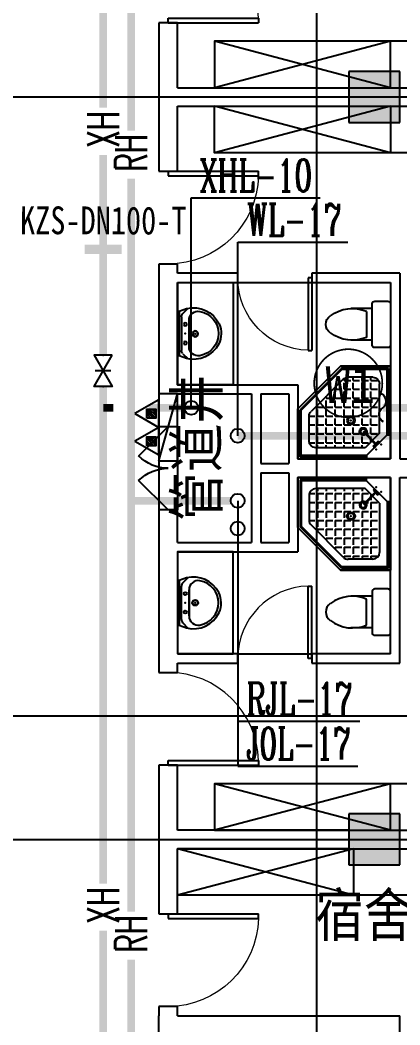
# Model space of a CAD drawing. Extents: x 0 to 2838408, y -923048 to 203859.
# Drawn here: x 2440720 to 2444817, y -243490 to -232664 of the extents above; entities that cross this region are included whole.
import ezdxf
from ezdxf.enums import TextEntityAlignment as Align

# ---------------------------------------------------------------- set-up
doc = ezdxf.new("R2010")
doc.units = 0
doc.header["$LTSCALE"] = 1000
doc.linetypes.add('DASH', pattern=[0.35, 0.25, -0.1])
for name, color, linetype in [('A-Fixt', 81, 'Continuous'), ('CLAYER', 7, 'Continuous'), ('COLUMN', 9, 'Continuous'), ('DIM_污水', 3, 'Continuous'), ('DIM_消防', 3, 'Continuous'), ('DIM_热给水', 3, 'Continuous'), ('DIM_给水', 3, 'Continuous'), ('DOOR_FIRE', 4, 'Continuous'), ('DOTE', 8, 'Continuous'), ('EQUIP_污水', 7, 'Continuous'), ('EQUIP_灭火器', 7, 'Continuous'), ('PIPE-污水', 2, 'DASH'), ('PIPE-消防', 1, 'Continuous'), ('PIPE-热回水', 4, 'Continuous'), ('PUB_HATCH', 8, 'Continuous'), ('PUB_TEXT', 7, 'Continuous'), ('TEXT_消防', 7, 'Continuous'), ('TEXT_热回水', 7, 'Continuous'), ('TWT_TEXT', 7, 'Continuous'), ('VALVE_消防', 7, 'Continuous'), ('VPIPE-污水', 2, 'Continuous'), ('VPIPE-消防', 1, 'Continuous'), ('VPIPE-热给水', 5, 'Continuous'), ('VPIPE-给水', 3, 'Continuous'), ('WALL', 9, 'Continuous'), ('WINDOW', 4, 'Continuous'), ('WP_F', 1, 'Continuous'), ('XREF', 8, 'Continuous'), ('抗震支吊架', 2, 'Continuous'), ('洁具', 213, 'Continuous'), ('附件', 70, 'Continuous')]:
    doc.layers.add(name, color=color, linetype=linetype)
doc.styles.add('_TWT_PIPETEXT', font='SIMPLEX', dxfattribs={"width": 0.8, "height": 2.3, "bigfont": 'HZTXT'})
doc.styles.add('_TWT_SERIAL', font='COMPLEX', dxfattribs={"width": 0.8, "height": 2.3, "bigfont": 'HZTXT'})
doc.styles.add('HZ', font='aaa等高度-单线.shx', dxfattribs={"width": 0.7, "height": 50, "bigfont": 'aaa-hztxt.shx'})
doc.styles.add('kzcad', font='', dxfattribs={"width": 0.8})
doc.styles.get("Standard").update_dxf_attribs({"font": 'geniso.shx', "bigfont": 'hztxt.shx'})
doc.styles.add('黑体', font='')
doc.styles.get('kzcad').set_extended_font_data('SimSun')
doc.styles.get('黑体').set_extended_font_data('SimHei')

# ---------------------------------------------------------------- blocks, each defined once
blk = doc.blocks.new('$TwtSys$00000546')
h = blk.add_hatch()
h.set_pattern_fill('ANSI31', color=256, scale=200, style=0)
h.set_pattern_definition([(45, (-38543.802, -6670.83), (-17.67767, 17.67767), [])])
h.paths.add_polyline_path([(-65, 174), (65, 174), (65, 44), (-65, 44)])
for points in [[(0, 344), (-198, 0), (198, 0)], [(-65, 174), (65, 174), (65, 44), (-65, 44)]]:
    blk.add_lwpolyline(points, close=True)
blk = doc.blocks.new('A$C29581A72')
at = {"layer": '附件'}
blk.add_line((750, 200), (30, 0), dxfattribs=at)
blk.add_lwpolyline([(30, 200), (750, 200), (750, 0), (30, 0), (30, 200)], dxfattribs=at)
blk.add_solid([(750, 200), (30, 0), (750, 0), (750, 200)], dxfattribs=at)
at = {"layer": 'EQUIP_灭火器', "xscale": 0.75, "yscale": -0.75, "zscale": 0.75, "rotation": 180}
for p in [(241, 200), (539, 200)]:
    blk.add_blockref('$TwtSys$00000546', p, dxfattribs=at)
at = {"style": 'HZ', "flags": 1}
for tag in ['WHAT', 'SPEC', 'UNIT']:
    blk.add_attdef(tag, (375, 0), '', height=0.001, dxfattribs=at)
blk = doc.blocks.new('1F平面-CAD导入_dwg_Drawing4_t3_dwg_$plan$00001613-474159-1F-927810-1F')
at = {"layer": '洁具'}
for p, q in [((-30, 250), (-170, 250)), ((-200, 170), (-430, 170)), ((-260, -140), (-260, 140)), ((-200, -170), (-200, -220)), ((-170, -250), (-30, -250))]:
    blk.add_line(p, q, dxfattribs=at)
for points in [[(-200, 220), (-200, 170), (-200, -170), (-430, -170)], [(0, -220), (0, 220)]]:
    blk.add_lwpolyline(points, dxfattribs=at)
for centre, radius, start, end in [((-170, 220), 30, 90, 180), ((-30, 220), 30, 0, 90), ((-413, -227), 398, 67.4505, 126.6381), ((-590, 0), 110, 123.4509, 236.5491), ((-413, 227), 398, 233.3619, 292.5495), ((-170, -220), 30, 180, 270), ((-30, -220), 30, 270, 0)]:
    blk.add_arc(centre, radius, start, end, dxfattribs=at)
blk = doc.blocks.new('$lvtry$00000169')
at = {"color": 0}
for p, q in [((259, -36), (259, 0)), ((259, -36), (36, -259)), ((259, -24), (976, -24)), ((259, -36), (964, -36)), ((964, -36), (976, -24)), ((964, -36), (964, -525)), ((976, -24), (976, -530)), ((276, -120), (120, -276)), ((144, -151), (291, -298)), ((151, -144), (298, -291)), ((183, -213), (205, -213)), ((220, -213), (243, -213)), ((270, -213), (270, -143)), ((270, -213), (340, -213)), ((276, -120), (808, -120)), ((366, -213), (366, -143)), ((366, -213), (436, -213)), ((462, -213), (462, -143)), ((462, -213), (532, -213)), ((558, -213), (558, -143)), ((558, -213), (628, -213)), ((655, -213), (655, -143)), ((655, -213), (725, -213)), ((751, -213), (751, -143)), ((751, -213), (821, -213)), ((847, -213), (847, -143)), ((847, -213), (880, -213)), ((880, -192), (880, -460)), ((36, -259), (0, -259)), ((24, -259), (24, -976)), ((36, -259), (36, -964)), ((120, -276), (120, -808)), ((120, -309), (147, -309)), ((173, -309), (173, -239)), ((173, -309), (243, -309)), ((270, -263), (270, -239)), ((334, -309), (340, -309)), ((366, -309), (366, -239)), ((366, -309), (436, -309)), ((462, -309), (462, -239)), ((462, -309), (532, -309)), ((558, -309), (558, -239)), ((558, -309), (628, -309)), ((655, -309), (655, -239)), ((655, -309), (725, -309)), ((751, -309), (751, -239)), ((751, -309), (821, -309)), ((847, -309), (847, -239)), ((847, -309), (880, -309)), ((120, -405), (147, -405)), ((173, -405), (173, -335)), ((173, -405), (243, -405)), ((173, -501), (173, -431)), ((270, -405), (270, -335)), ((270, -405), (340, -405)), ((270, -501), (270, -431)), ((366, -405), (366, -335)), ((366, -405), (379, -405)), ((366, -501), (366, -431)), ((462, -405), (462, -335)), ((462, -405), (532, -405)), ((462, -501), (462, -431)), ((558, -405), (558, -335)), ((558, -405), (628, -405)), ((558, -501), (558, -431)), ((655, -405), (655, -335)), ((655, -405), (725, -405)), ((655, -501), (655, -431)), ((751, -405), (751, -335)), ((751, -405), (821, -405)), ((751, -501), (751, -431)), ((847, -405), (847, -335)), ((847, -405), (880, -405)), ((847, -501), (847, -431)), ((120, -501), (147, -501)), ((173, -501), (243, -501)), ((173, -598), (173, -528)), ((270, -501), (340, -501)), ((270, -598), (270, -528)), ((366, -501), (436, -501)), ((366, -598), (366, -528)), ((462, -501), (532, -501)), ((462, -598), (462, -528)), ((859, -511), (511, -859)), ((964, -525), (525, -964)), ((976, -530), (530, -976)), ((558, -501), (628, -501)), ((558, -598), (558, -528)), ((655, -501), (725, -501)), ((655, -598), (655, -528)), ((751, -501), (821, -501)), ((751, -598), (751, -528)), ((847, -501), (867, -501)), ((964, -525), (976, -530)), ((120, -598), (147, -598)), ((173, -598), (243, -598)), ((173, -694), (173, -624)), ((270, -598), (340, -598)), ((270, -694), (270, -624)), ((366, -598), (436, -598)), ((366, -694), (366, -624)), ((462, -598), (532, -598)), ((462, -694), (462, -624)), ((558, -598), (628, -598)), ((558, -694), (558, -624)), ((655, -598), (725, -598)), ((655, -694), (655, -624)), ((751, -598), (773, -598)), ((120, -694), (147, -694)), ((173, -694), (243, -694)), ((173, -790), (173, -720)), ((270, -694), (340, -694)), ((270, -790), (270, -720)), ((366, -694), (436, -694)), ((366, -790), (366, -720)), ((462, -694), (532, -694)), ((462, -790), (462, -720)), ((558, -694), (628, -694)), ((558, -790), (558, -720)), ((655, -694), (676, -694)), ((120, -790), (147, -790)), ((173, -790), (243, -790)), ((173, -878), (173, -816)), ((270, -790), (340, -790)), ((270, -880), (270, -816)), ((366, -790), (436, -790)), ((366, -880), (366, -816)), ((462, -790), (532, -790)), ((462, -880), (462, -816)), ((558, -790), (580, -790)), ((36, -964), (24, -976)), ((36, -964), (525, -964)), ((192, -880), (460, -880)), ((525, -964), (530, -976)), ((24, -976), (530, -976))]:
    blk.add_line(p, q, dxfattribs=at)
blk.add_lwpolyline([(0, 0), (0, -1000), (540, -1000), (1000, -540), (1000, 0)], close=True)
for points in [[(0, 0), (0, -1000)], [(0, 0), (1000, 0)], [(1000, 0), (1000, -540)], [(136, -190), (148, -178), (132, -162), (121, -174)], [(190, -136), (178, -148), (162, -132), (174, -121)], [(1000, -540), (540, -1000)], [(0, -1000), (540, -1000)]]:
    blk.add_lwpolyline(points, close=True, dxfattribs=at)
for radius in [43.8, 31.1]:
    blk.add_circle((416, -428), radius, dxfattribs=at)
for centre, radius, start, end in [((808, -192), 72, 0, 90), ((296, -296), 40.6, 142.583, 128.4197), ((296, -296), 28.6, 145.828, 125.6599), ((808, -460), 72, 315, 0), ((192, -808), 72, 180, 270), ((460, -808), 72, 270, 315)]:
    blk.add_arc(centre, radius, start, end, dxfattribs=at)
for p in [(156, -102, 0), (103, -156, 0), (416, -428, 0)]:
    blk.add_point(p, dxfattribs=at)
blk = doc.blocks.new('$lvtry$00000178')
at = {"color": 0}
for p, q in [((-238, 0), (238, 0)), ((-214, -36), (-272, -91)), ((-180, -23), (180, -23)), ((-142, -105), (140, -105)), ((140, -105), (-142, -105)), ((216, -37), (268, -91))]:
    blk.add_line(p, q, dxfattribs=at)
blk.add_lwpolyline([(-104, -430, 0.224698), (110, -425, 0.348046), (269, -79), (239, 0), (-241, 0), (-271, -79, 0.356844)], format="xyb", close=True, dxfattribs=at)
for centre, radius in [((-100, -65), 16.3), ((100, -65), 16.3), ((1, -172), 31.6)]:
    blk.add_circle(centre, radius, dxfattribs=at)
at = {"color": 0, "lineweight": 13}
blk.add_circle((1, -172), 23, dxfattribs=at)
at = {"color": 0}
for centre, radius, start, end in [((-142, -205), 100, 90, 190.5602), ((-180, -73), 50, 90, 133.181), ((140, -205), 100, 349.4398, 90), ((180, -73), 50, 44.5607, 90), ((-1, -179), 243, 190.5602, 349.4398)]:
    blk.add_arc(centre, radius, start, end, dxfattribs=at)
for p in [(0, -65), (1, -172)]:
    blk.add_point(p, dxfattribs=at)
blk = doc.blocks.new('A$C70365C93')
at = {"layer": '洁具'}
blk.add_lwpolyline([(-1900, 2300), (-1900, 1700), (-800, 1700), (-800, 2300)], close=True, dxfattribs=at)
blk.add_blockref('$lvtry$00000178', (-1350, 2280), dxfattribs=at)
at = {"layer": '洁具', "rotation": 180}
blk.add_blockref('$lvtry$00000169', (0, 0), dxfattribs=at)
at = {"layer": '洁具', "extrusion": (0, 0, -1), "xscale": -1, "zscale": -1, "rotation": 90}
blk.add_blockref('1F平面-CAD导入_dwg_Drawing4_t3_dwg_$plan$00001613-474159-1F-927810-1F', (1450, 0), dxfattribs=at)
blk = doc.blocks.new('宿舍')
at = {"layer": 'A-Fixt'}
for p, q in [((47854, 13802), (48354, 15702)), ((48354, 13802), (47854, 15702)), ((47854, 13802), (48354, 13802))]:
    blk.add_line(p, q, dxfattribs=at)
blk.add_lwpolyline([(47854, 8602), (48354, 8602), (48354, 15702), (47854, 15702)], close=True, dxfattribs=at)
blk = doc.blocks.new('宿舍套件')
at = {"layer": 'A-Fixt'}
for p, q in [((47854, 14202), (48354, 16102)), ((48354, 14202), (47854, 16102)), ((47854, 14202), (48354, 14202))]:
    blk.add_line(p, q, dxfattribs=at)
blk.add_lwpolyline([(47854, 8602), (48354, 8602), (48354, 16102), (47854, 16102)], close=True, dxfattribs=at)
blk = doc.blocks.new('$DorLib2D$00000116')
at = {"color": 0}
for p, q in [((-0.5, 0), (-0.146, 0.354)), ((0.5, 0), (0.146, 0.354))]:
    blk.add_line(p, q, dxfattribs=at)
for centre, start, end in [((-0.5, 0), 0, 45), ((0.5, 0), 135, 180)]:
    blk.add_arc(centre, 0.5, start, end, dxfattribs=at)
blk = doc.blocks.new('$DorLib2D$00000001')
for p, q in [((0.45, 0.975), (0.5, 0.975)), ((0.45, 0), (0.45, 0.975)), ((0.5, 0), (0.5, 0.975)), ((0.5, 0), (0.45, 0))]:
    blk.add_line(p, q)
at = {"lineweight": 13}
blk.add_arc((0.475, 0), 0.975, 91.4693, 180, dxfattribs=at)
blk = doc.blocks.new('1F1')
at = {"layer": 'PUB_HATCH'}
for points in [[(2444816.7, -233217.2), (2444266.7, -233217.2), (2444266.7, -233767.2), (2444816.7, -233767.2)], [(2444816.7, -241217.2), (2444266.7, -241217.2), (2444266.7, -241767.2), (2444816.7, -241767.2)]]:
    blk.add_hatch(color=256, dxfattribs=at).paths.add_polyline_path(points)
at = {"layer": 'COLUMN'}
for p, q in [((2444816.7, -233217.2), (2444266.7, -233217.2)), ((2444266.7, -233217.2), (2444266.7, -233767.2)), ((2444816.7, -233767.2), (2444816.7, -233217.2)), ((2444266.7, -233767.2), (2444816.7, -233767.2)), ((2444816.7, -241217.2), (2444266.7, -241217.2)), ((2444266.7, -241217.2), (2444266.7, -241767.2)), ((2444816.7, -241767.2), (2444816.7, -241217.2)), ((2444266.7, -241767.2), (2444816.7, -241767.2))]:
    blk.add_line(p, q, dxfattribs=at)
at = {"layer": 'Defpoints', "color": 250}
blk.add_lwpolyline([(2326685.8, -167047), (2468623.3, -167047), (2468623.3, -240163.8), (2326685.8, -240163.8)], close=True, dxfattribs=at)
at = {"layer": 'DOOR_FIRE'}
for p, q in [((2442216.7, -237042.2), (2442216.7, -237942.2)), ((2442416.7, -237042.2), (2442416.7, -237942.2))]:
    blk.add_line(p, q, dxfattribs=at)
at = {"layer": 'DOTE'}
for p, q in [((2443916.7, -187892.2), (2443916.7, -271092.2)), ((2435862.3, -233492.2), (2453916.7, -233492.2)), ((2435862.3, -241492.2), (2453916.7, -241492.2))]:
    blk.add_line(p, q, dxfattribs=at)
at = {"layer": 'WALL'}
for p, q in [((2442416.7, -232692.2), (2442216.7, -232692.2)), ((2442216.7, -232692.2), (2442216.7, -233492.2)), ((2442416.7, -233392.2), (2442416.7, -232692.2)), ((2442416.7, -233392.2), (2444266.7, -233392.2)), ((2442216.7, -233492.2), (2442216.7, -234292.2)), ((2442416.7, -234292.2), (2442416.7, -233592.2)), ((2442416.7, -233592.2), (2444266.7, -233592.2)), ((2442216.7, -234292.2), (2442416.7, -234292.2)), ((2442416.7, -235292.2), (2442216.7, -235292.2)), ((2442216.7, -235292.2), (2442216.7, -235392.2)), ((2442416.7, -235392.2), (2442416.7, -235292.2)), ((2442216.7, -235392.2), (2442216.7, -236592.2)), ((2443066.7, -235392.2), (2442416.7, -235392.2)), ((2443066.7, -235492.2), (2443066.7, -235392.2)), ((2444816.7, -235392.2), (2443866.7, -235392.2)), ((2443866.7, -235392.2), (2443866.7, -235492.2)), ((2444816.7, -235392.2), (2444816.7, -237392.2)), ((2442416.7, -235492.2), (2442416.7, -236592.2)), ((2442416.7, -235492.2), (2443066.7, -235492.2)), ((2443866.7, -235492.2), (2444716.7, -235492.2)), ((2444716.7, -235492.2), (2444716.7, -237392.2)), ((2442216.7, -236592.2), (2442216.7, -237042.2)), ((2442416.7, -236592.2), (2443216.7, -236592.2)), ((2443216.7, -236592.2), (2443716.7, -236592.2)), ((2443716.7, -236592.2), (2443716.7, -237392.2)), ((2442416.7, -237042.2), (2442416.7, -236692.2)), ((2442416.7, -236692.2), (2443216.7, -236692.2)), ((2443216.7, -236692.2), (2443216.7, -237492.2)), ((2443316.7, -236692.2), (2443616.7, -236692.2)), ((2443316.7, -236692.2), (2443316.7, -237442.2)), ((2443616.7, -236692.2), (2443616.7, -237442.2)), ((2442216.7, -237042.2), (2442416.7, -237042.2)), ((2443716.7, -237392.2), (2444716.7, -237392.2)), ((2444816.7, -237392.2), (2450166.7, -237392.2)), ((2443216.7, -237492.2), (2443216.7, -238292.2)), ((2443316.7, -237442.2), (2443616.7, -237442.2)), ((2443316.7, -237542.2), (2443316.7, -238292.2)), ((2443316.7, -237542.2), (2443616.7, -237542.2)), ((2443616.7, -237542.2), (2443616.7, -238292.2)), ((2443716.7, -237592.2), (2443716.7, -238392.2)), ((2443716.7, -237592.2), (2444716.7, -237592.2)), ((2444716.7, -239492.2), (2444716.7, -237592.2)), ((2444816.7, -239592.2), (2444816.7, -237592.2)), ((2444816.7, -237592.2), (2450166.7, -237592.2)), ((2442416.7, -237942.2), (2442216.7, -237942.2)), ((2442216.7, -237942.2), (2442216.7, -238392.2)), ((2442416.7, -238292.2), (2442416.7, -237942.2)), ((2442216.7, -238392.2), (2442216.7, -239592.2)), ((2442416.7, -238292.2), (2443216.7, -238292.2)), ((2442416.7, -238392.2), (2442416.7, -239492.2)), ((2442416.7, -238392.2), (2443216.7, -238392.2)), ((2443216.7, -238392.2), (2443716.7, -238392.2)), ((2443316.7, -238292.2), (2443616.7, -238292.2)), ((2443066.7, -239492.2), (2442416.7, -239492.2)), ((2443066.7, -239592.2), (2443066.7, -239492.2)), ((2444716.7, -239492.2), (2443866.7, -239492.2)), ((2443866.7, -239492.2), (2443866.7, -239592.2)), ((2442216.7, -239592.2), (2442216.7, -239692.2)), ((2442216.7, -239692.2), (2442416.7, -239692.2)), ((2442416.7, -239592.2), (2443066.7, -239592.2)), ((2442416.7, -239692.2), (2442416.7, -239592.2)), ((2443866.7, -239592.2), (2444816.7, -239592.2)), ((2442416.7, -240692.2), (2442216.7, -240692.2)), ((2442216.7, -240692.2), (2442216.7, -241492.2)), ((2442416.7, -241392.2), (2442416.7, -240692.2)), ((2444266.7, -241392.2), (2442416.7, -241392.2)), ((2442216.7, -241492.2), (2442216.7, -242292.2)), ((2444266.7, -241592.2), (2442416.7, -241592.2)), ((2442416.7, -242292.2), (2442416.7, -241592.2)), ((2442216.7, -242292.2), (2442416.7, -242292.2)), ((2442416.7, -243292.2), (2442216.7, -243292.2)), ((2442216.7, -243292.2), (2442216.7, -243392.2)), ((2442416.7, -243392.2), (2442416.7, -243292.2)), ((2442216.7, -245492.2), (2442216.7, -243392.2)), ((2442416.7, -243392.2), (2444816.7, -243392.2)), ((2444816.7, -243967.2), (2444816.7, -243392.2))]:
    blk.add_line(p, q, dxfattribs=at)
at = {"layer": 'WINDOW'}
for p, q in [((2443066.7, -235492.2), (2443866.7, -235492.2)), ((2443066.7, -239492.2), (2443866.7, -239492.2))]:
    blk.add_line(p, q, dxfattribs=at)
for name, p, rotation in [('宿舍', (2458518.4, -281246), 90.00000000459067), ('A$C70365C93', (2444716.7, -237592.2), 90), ('宿舍', (2458518.4, -289246), 89.99999999529602)]:
    blk.add_blockref(name, p, dxfattribs=dict(rotation=rotation))
at = {"xscale": -1}
for name, p, rotation in [('宿舍', (2458518.4, -185738.4), 90.00000000459065), ('A$C70365C93', (2444716.7, -237392.2), 90), ('宿舍套件', (2458518.4, -193738.4), 90.00000000467642)]:
    blk.add_blockref(name, p, dxfattribs=dict(at, rotation=rotation))
at = {"layer": 'DOOR_FIRE', "xscale": 900, "yscale": -900, "zscale": 200, "rotation": 269.9999999999852}
blk.add_blockref('$DorLib2D$00000116', (2442316.7, -237492.2), dxfattribs=at)
at = {"layer": 'WINDOW', "yscale": -1000, "rotation": 90}
for p, xscale, zscale in [((2442316.7, -232192.2), -1000, -1000), ((2442316.7, -234792.2), 1000, 1000), ((2442316.7, -240192.2), -1000, -1000), ((2442316.7, -242792.2), 1000, 1000)]:
    blk.add_blockref('$DorLib2D$00000001', p, dxfattribs=dict(at, xscale=xscale, zscale=zscale))
at = {"layer": 'WINDOW', "xscale": 800, "zscale": 800}
for p, yscale in [((2443466.7, -235442.2), -800), ((2443466.7, -239542.2), 800)]:
    blk.add_blockref('$DorLib2D$00000001', p, dxfattribs=dict(at, yscale=yscale))
at = {"layer": 'CLAYER'}
blk.add_text('管道井', height=525, rotation=90, dxfattribs=at).set_placement((2442903.7, -238059.8))
at = {"layer": 'PUB_TEXT'}
blk.add_text('宿舍（套间）', height=525, dxfattribs=at).set_placement((2443903.8, -242587.1))
blk = doc.blocks.new('$TwtSys$00000132')
at = {"elevation": 0}
blk.add_lwpolyline([(6.9, -100.6, -0.575183), (0.2, 0, 0.604745), (-10.9, 100.6, 16.924828)], format="xyb", dxfattribs=at)
blk = doc.blocks.new('$VALVE$00000296')
for points in [[(-125, 72.2), (-125, -72.2), (125, 72.2), (125, -72.2), (-125, 72.2)], [(0, 60.2), (0, -63.6)]]:
    blk.add_lwpolyline(points)
for p in [(-125, 0), (125, 0)]:
    blk.add_point(p)

msp = doc.modelspace()

# ---------------------------------------------------------------- linework, layer by layer
at = {"layer": 'DIM_污水'}
for p, q in [((2443066.7, -237142.2), (2443066.7, -235056.8)), ((2443066.7, -235056.8), (2444253.9, -235056.8))]:
    msp.add_line(p, q, dxfattribs=at)
at = {"layer": 'DIM_消防'}
for p, q in [((2442566.7, -236842.2), (2442566.7, -234579)), ((2442566.7, -234579), (2443956.3, -234579))]:
    msp.add_line(p, q, dxfattribs=at)
at = {"layer": 'DIM_消防', "const_width": 18.4, "elevation": 1600}
msp.add_lwpolyline([(2444259.4, -236944.7, 1), (2444259.4, -236209.7, 1)], format="xyb", close=True, dxfattribs=at)
at = {"layer": 'DIM_热给水'}
for p, q in [((2443066.7, -237842.2), (2443066.7, -240217.7)), ((2443066.7, -240217.7), (2444384.8, -240217.7))]:
    msp.add_line(p, q, dxfattribs=at)
at = {"layer": 'DIM_给水'}
for p, q in [((2443066.7, -238142.2), (2443066.7, -240700.7)), ((2443066.7, -240700.7), (2444364.5, -240700.7))]:
    msp.add_line(p, q, dxfattribs=at)
at = {"layer": 'PIPE-污水', "ltscale": 1.5, "const_width": 82.5}
for points in [[(2444630.4, -236842.2), (2446586.9, -236842.2)], [(2443066.7, -237142.2), (2446816.9, -237142.2)]]:
    msp.add_lwpolyline(points, dxfattribs=at)
at = {"layer": 'PIPE-消防', "ltscale": 1.5, "const_width": 82.5}
for points in [[(2441616.7, -233608.4), (2441616.7, -226228.5)], [(2441616.7, -236273.8), (2441616.7, -234115.9)], [(2441616.7, -236842.2), (2441616.7, -236611.3)], [(2441616.7, -241967.4), (2441616.7, -236842.2)], [(2441725.5, -236842.2), (2441616.7, -236842.2)], [(2442491.7, -236842.2), (2442108, -236842.2)], [(2441616.7, -249415.6), (2441616.7, -242474.9)]]:
    msp.add_lwpolyline(points, dxfattribs=at)
at = {"layer": 'PIPE-热回水', "ltscale": 1.5, "const_width": 82.5}
for points in [[(2441916.7, -229842.2), (2441916.7, -233853.7)], [(2441916.7, -234371.7), (2441916.7, -237842.2)], [(2442991.7, -237842.2), (2441916.7, -237842.2)], [(2441916.7, -237842.2), (2441916.7, -242269.9)], [(2441916.7, -242787.9), (2441916.7, -245942.2)]]:
    msp.add_lwpolyline(points, dxfattribs=at)
at = {"layer": 'VPIPE-污水'}
msp.add_circle((2443066.7, -237142.2), 75, dxfattribs=at)
at = {"layer": 'VPIPE-消防'}
msp.add_circle((2442566.7, -236842.2), 75, dxfattribs=at)
at = {"layer": 'VPIPE-热给水'}
msp.add_circle((2443066.7, -237842.2), 75, dxfattribs=at)
at = {"layer": 'VPIPE-给水'}
msp.add_circle((2443066.7, -238142.2), 75, dxfattribs=at)
at = {"layer": '抗震支吊架', "color": 2, "const_width": 100}
msp.add_lwpolyline([(2441416.7, -235132.2), (2441816.7, -235132.2)], dxfattribs=at)

# ---------------------------------------------------------------- block references
at = {"layer": 'EQUIP_污水', "xscale": 1.5, "yscale": 1.5, "zscale": 1.5}
msp.add_blockref('$TwtSys$00000132', (2444630.4, -236842.2), dxfattribs=at)
at = {"layer": 'VALVE_消防', "linetype": 'ByBlock', "xscale": -1.35, "yscale": -1.35, "zscale": 1.35, "rotation": 90}
msp.add_blockref('$VALVE$00000296', (2441616.7, -236442.5), dxfattribs=at)
at = {"layer": 'WP_F', "xscale": -1, "rotation": 90}
msp.add_blockref('A$C29581A72', (2442416.7, -236662.2), dxfattribs=at)
at = {"layer": 'XREF'}
msp.add_blockref('1F1', (0, 0), dxfattribs=at)

# ---------------------------------------------------------------- texts
at = {"layer": 'DIM_污水', "color": 7, "style": '_TWT_SERIAL', "width": 0.64}
msp.add_text('WL-17', height=345, dxfattribs=at).set_placement((2443165, -234987.8))
at = {"layer": 'DIM_消防', "color": 7, "style": '_TWT_SERIAL', "width": 0.64}
msp.add_text('XHL-10', height=345, dxfattribs=at).set_placement((2442657.1, -234510))
at = {"layer": 'DIM_热给水', "color": 7, "style": '_TWT_SERIAL', "width": 0.64}
msp.add_text('RJL-17', height=345, dxfattribs=at).set_placement((2443159.2, -240148.7))
at = {"layer": 'DIM_给水', "color": 7, "style": '_TWT_SERIAL', "width": 0.64}
msp.add_text('J0L-17', height=345, dxfattribs=at).set_placement((2443159.9, -240631.7))
at = {"layer": 'TEXT_消防', "linetype": 'ByBlock', "style": '_TWT_PIPETEXT', "width": 0.64}
for p in [(2441789.2, -234040.9), (2441789.2, -242399.9)]:
    msp.add_text('XH', height=345, rotation=90, dxfattribs=at).set_placement(p)
at = {"layer": 'TEXT_热回水', "linetype": 'ByBlock', "style": '_TWT_PIPETEXT', "width": 0.64}
for p in [(2442089.2, -234296.7), (2442089.2, -242712.9)]:
    msp.add_text('RH', height=345, rotation=90, dxfattribs=at).set_placement(p)
at = {"layer": 'TWT_TEXT', "style": '黑体'}
msp.add_text('W1', height=394.3, dxfattribs=at).set_placement((2444013.2, -236790, 1600))
at = {"layer": '抗震支吊架', "color": 2, "style": 'kzcad', "width": 0.8}
msp.add_text('KZS-DN100-T', height=300, rotation=359.88539, dxfattribs=at).set_placement((2441616.7, -234972.2), align=Align.CENTER)

doc.saveas('drawing.dxf')
